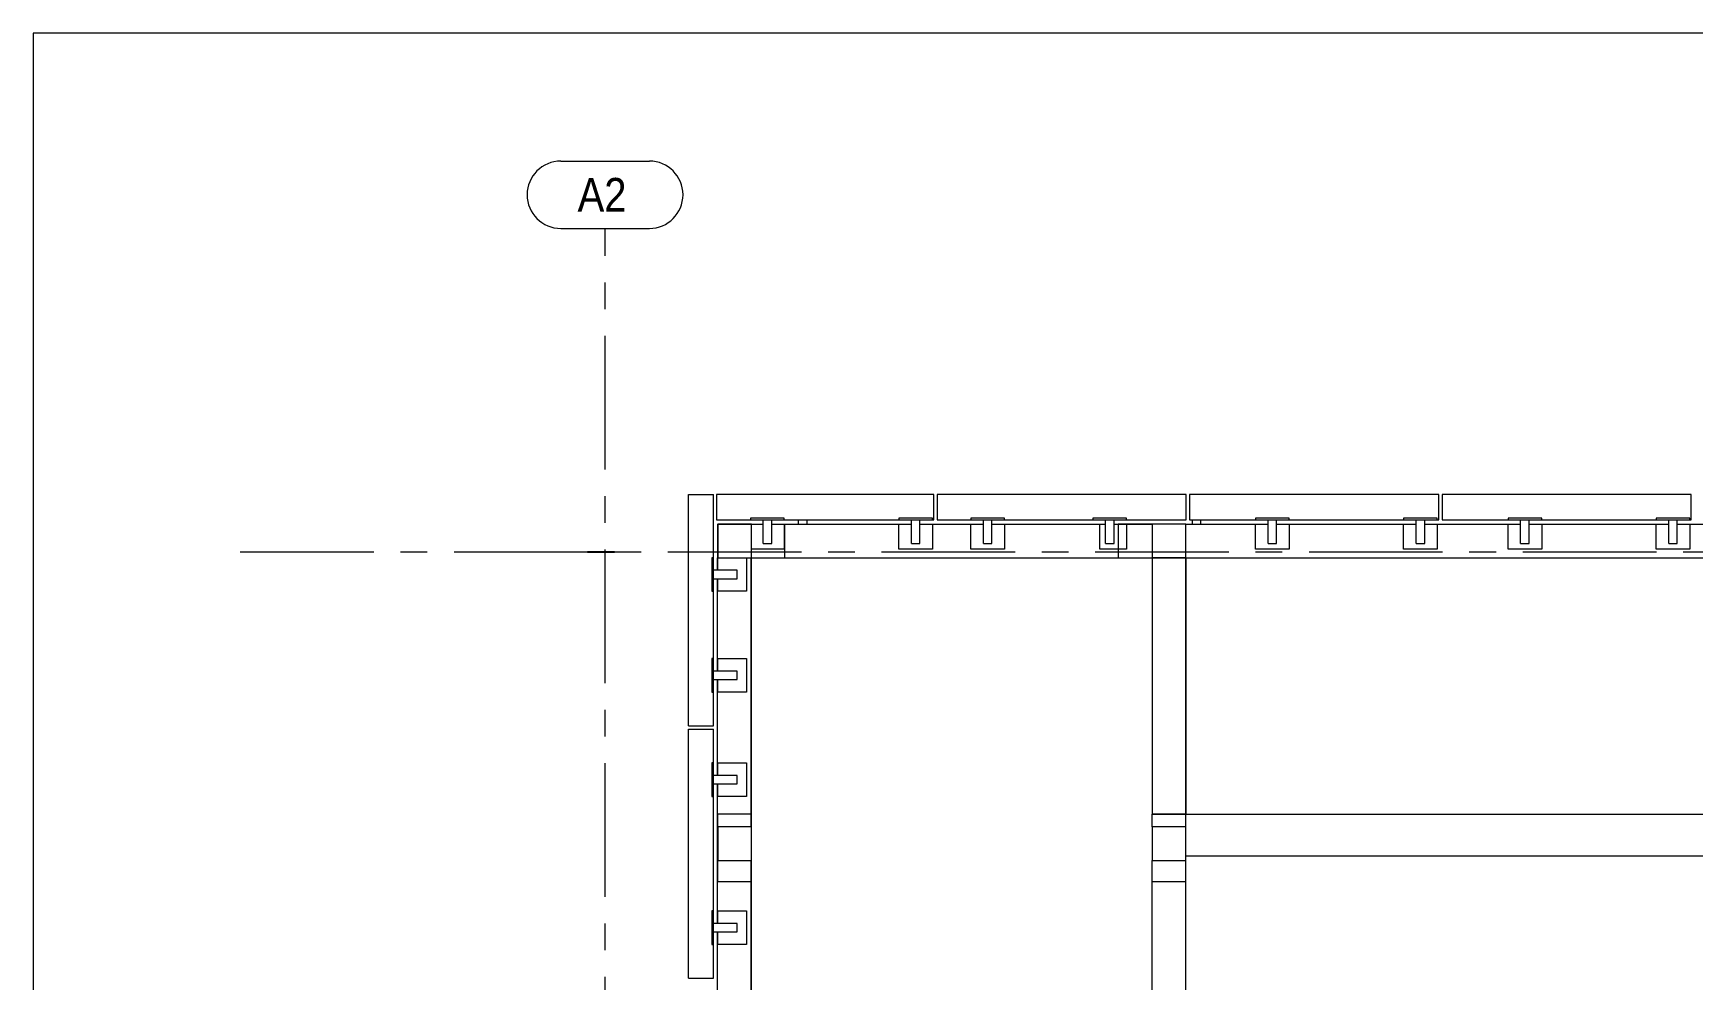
# Model space of a CAD drawing. Header units: millimetres. Extents: x -220592 to 404889, y -217665 to 38245.
# Drawn here: x -1022.7 to -924.1, y -1076.7 to -1020.5 of the extents above; entities that cross this region are included whole.
import ezdxf

# ---------------------------------------------------------------- set-up
doc = ezdxf.new("R2010")
doc.units = ezdxf.units.MM
doc.linetypes.add('XKITLINE00', pattern=[0])
doc.layers.add('000 - 0_HIDE_OBJ_FRAMING_DEF_SUB_1', color=7, linetype='Continuous')
doc.layers.add('DrawingSheet', color=7, linetype='Continuous', lineweight=0)
doc.layers.add('S-GRID', color=7, linetype='Continuous', lineweight=0)
doc.styles.add('ARIAL', font='arial.ttf')

# ---------------------------------------------------------------- blocks, each defined once
blk = doc.blocks.new('*A3767')
at = {"layer": 'DrawingSheet', "color": 7, "linetype": 'XKITLINE00', "lineweight": 0}
for p, q in [((1458.427495, 388.625369), (-211.572505, 388.625369)), ((-211.572505, 388.625369), (-211.572505, -185.374631))]:
    blk.add_line(p, q, dxfattribs=at)
blk = doc.blocks.new('*A13372')
at = {"layer": '000 - 0_HIDE_OBJ_FRAMING_DEF_SUB_1', "color": 7, "linetype": 'XKITLINE00', "lineweight": 0}
for p, q in [((-130.14339, 357.940797), (-130.14339, 359.440797)), ((-130.14339, 359.440797), (-129.39339, 359.440797)), ((-128.89339, 359.440797), (-128.14339, 359.440797)), ((-128.14339, 359.440797), (-128.14339, 357.940797)), ((-128.14339, 357.940797), (-130.14339, 357.940797))]:
    blk.add_line(p, q, dxfattribs=at)
blk = doc.blocks.new('*A13373')
at = {"layer": '000 - 0_HIDE_OBJ_FRAMING_DEF_SUB_1', "color": 7, "linetype": 'XKITLINE00', "lineweight": 0}
for p, q in [((-138.19339, 358.29082), (-138.19339, 359.690805)), ((-137.69339, 358.29082), (-137.69339, 359.690805)), ((-138.19339, 358.29082), (-137.69339, 358.29082))]:
    blk.add_line(p, q, dxfattribs=at)
blk = doc.blocks.new('*A13374')
at = {"layer": '000 - 0_HIDE_OBJ_FRAMING_DEF_SUB_1', "color": 7, "linetype": 'XKITLINE00', "lineweight": 0}
for p, q in [((-129.39339, 358.29082), (-129.39339, 359.690805)), ((-128.89339, 358.29082), (-128.89339, 359.690805)), ((-129.39339, 358.29082), (-128.89339, 358.29082))]:
    blk.add_line(p, q, dxfattribs=at)
blk = doc.blocks.new('*A13375')
at = {"layer": '000 - 0_HIDE_OBJ_FRAMING_DEF_SUB_1', "color": 7, "linetype": 'XKITLINE00', "lineweight": 0}
for p, q in [((-123.19339, 358.29082), (-123.19339, 359.690805)), ((-122.69339, 358.29082), (-122.69339, 359.690805)), ((-123.19339, 358.29082), (-122.69339, 358.29082))]:
    blk.add_line(p, q, dxfattribs=at)
blk = doc.blocks.new('*A13376')
at = {"layer": '000 - 0_HIDE_OBJ_FRAMING_DEF_SUB_1', "color": 7, "linetype": 'XKITLINE00', "lineweight": 0}
for p, q in [((-123.94339, 357.940797), (-123.94339, 359.440797)), ((-123.94339, 359.440797), (-123.19339, 359.440797)), ((-122.69339, 359.440797), (-121.94339, 359.440797)), ((-121.94339, 359.440797), (-121.94339, 357.940797)), ((-121.94339, 357.940797), (-123.94339, 357.940797))]:
    blk.add_line(p, q, dxfattribs=at)
blk = doc.blocks.new('*A13377')
at = {"layer": '000 - 0_HIDE_OBJ_FRAMING_DEF_SUB_1', "color": 7, "linetype": 'XKITLINE00', "lineweight": 0}
for p, q in [((-114.39339, 358.29082), (-114.39339, 359.690805)), ((-113.89339, 358.29082), (-113.89339, 359.690805)), ((-114.39339, 358.29082), (-113.89339, 358.29082))]:
    blk.add_line(p, q, dxfattribs=at)
blk = doc.blocks.new('*A13378')
at = {"layer": '000 - 0_HIDE_OBJ_FRAMING_DEF_SUB_1', "color": 7, "linetype": 'XKITLINE00', "lineweight": 0}
for p, q in [((-115.14339, 357.940797), (-115.14339, 359.440797)), ((-115.14339, 359.440797), (-114.39339, 359.440797)), ((-113.89339, 359.440797), (-113.14339, 359.440797)), ((-113.14339, 359.440797), (-113.14339, 357.940797)), ((-113.14339, 357.940797), (-115.14339, 357.940797))]:
    blk.add_line(p, q, dxfattribs=at)
blk = doc.blocks.new('*A13381')
at = {"layer": '000 - 0_HIDE_OBJ_FRAMING_DEF_SUB_1', "color": 7, "linetype": 'XKITLINE00', "lineweight": 0}
for p, q in [((-136.94339, 359.79082), (-138.94339, 359.79082)), ((-138.94339, 359.79082), (-138.94339, 359.69082)), ((-138.94339, 359.69082), (-136.94339, 359.69082)), ((-136.94339, 359.69082), (-136.94339, 359.79082))]:
    blk.add_line(p, q, dxfattribs=at)
blk = doc.blocks.new('*A13382')
at = {"layer": '000 - 0_HIDE_OBJ_FRAMING_DEF_SUB_1', "color": 7, "linetype": 'XKITLINE00', "lineweight": 0}
for p, q in [((-128.14339, 359.79082), (-130.14339, 359.79082)), ((-130.14339, 359.79082), (-130.14339, 359.69082)), ((-130.14339, 359.69082), (-128.14339, 359.69082)), ((-128.14339, 359.69082), (-128.14339, 359.79082))]:
    blk.add_line(p, q, dxfattribs=at)
blk = doc.blocks.new('*A13383')
at = {"layer": '000 - 0_HIDE_OBJ_FRAMING_DEF_SUB_1', "color": 7, "linetype": 'XKITLINE00', "lineweight": 0}
for p, q in [((-121.94339, 359.79082), (-123.94339, 359.79082)), ((-123.94339, 359.79082), (-123.94339, 359.69082)), ((-123.94339, 359.69082), (-121.94339, 359.69082)), ((-121.94339, 359.69082), (-121.94339, 359.79082))]:
    blk.add_line(p, q, dxfattribs=at)
blk = doc.blocks.new('*A13384')
at = {"layer": '000 - 0_HIDE_OBJ_FRAMING_DEF_SUB_1', "color": 7, "linetype": 'XKITLINE00', "lineweight": 0}
for p, q in [((-113.14339, 359.79082), (-115.14339, 359.79082)), ((-115.14339, 359.79082), (-115.14339, 359.69082)), ((-115.14339, 359.69082), (-113.14339, 359.69082)), ((-113.14339, 359.69082), (-113.14339, 359.79082))]:
    blk.add_line(p, q, dxfattribs=at)
blk = doc.blocks.new('*A13415')
at = {"layer": '000 - 0_HIDE_OBJ_FRAMING_DEF_SUB_1', "color": 7, "linetype": 'XKITLINE00', "lineweight": 0}
for p, q in [((-168.893349, 341.438491), (-170.893349, 341.438491)), ((-170.893349, 341.438491), (-170.893349, 339.438491)), ((-168.893349, 339.438491), (-168.893349, 341.438491)), ((-170.893349, 339.438491), (-168.893349, 339.438491))]:
    blk.add_line(p, q, dxfattribs=at)
blk = doc.blocks.new('*A13416')
at = {"layer": '000 - 0_HIDE_OBJ_FRAMING_DEF_SUB_1', "color": 7, "linetype": 'XKITLINE00', "lineweight": 0}
for p, q in [((-168.893349, 359.438491), (-170.893349, 359.438491)), ((-170.893349, 359.438491), (-170.893349, 357.438491)), ((-168.893349, 357.438491), (-168.893349, 359.438491)), ((-170.893349, 357.438491), (-168.893349, 357.438491))]:
    blk.add_line(p, q, dxfattribs=at)
blk = doc.blocks.new('*A13417')
at = {"layer": '000 - 0_HIDE_OBJ_FRAMING_DEF_SUB_1', "color": 7, "linetype": 'XKITLINE00', "lineweight": 0}
for p, q in [((-143.093349, 359.440805), (-145.093349, 359.440805)), ((-145.093349, 359.440805), (-145.093349, 357.440805)), ((-143.093349, 357.440805), (-143.093349, 359.440805)), ((-145.093349, 357.440805), (-143.093349, 357.440805))]:
    blk.add_line(p, q, dxfattribs=at)
blk = doc.blocks.new('*A13418')
at = {"layer": '000 - 0_HIDE_OBJ_FRAMING_DEF_SUB_1', "color": 7, "linetype": 'XKITLINE00', "lineweight": 0}
for p, q in [((-166.903349, 359.440805), (-159.39339, 359.440805)), ((-166.903349, 357.440805), (-166.903349, 359.440805)), ((-158.89339, 359.440805), (-155.11339, 359.440805)), ((-154.61339, 359.440805), (-147.85339, 359.440805)), ((-147.35339, 359.440805), (-145.093349, 359.440805)), ((-143.093349, 359.440805), (-138.19339, 359.440805)), ((-137.69339, 359.440805), (-129.39339, 359.440805)), ((-128.89339, 359.440805), (-123.19339, 359.440805)), ((-122.69339, 359.440805), (-114.39339, 359.440805)), ((-113.89339, 359.440805), (-108.19339, 359.440805)), ((-107.69339, 359.440805), (-99.39339, 359.440805)), ((-98.89339, 359.440805), (-95.11339, 359.440805)), ((-94.61339, 359.440805), (-88.39339, 359.440805)), ((-87.89339, 359.440805), (-87.063349, 359.440805)), ((-166.903349, 357.440805), (-145.093349, 357.440805)), ((-143.093349, 357.440805), (-87.063349, 357.440805))]:
    blk.add_line(p, q, dxfattribs=at)
blk = doc.blocks.new('*A13421')
at = {"layer": '000 - 0_HIDE_OBJ_FRAMING_DEF_SUB_1', "color": 7, "linetype": 'XKITLINE00', "lineweight": 0}
for p, q in [((-113.06339, 361.190805), (-127.86339, 361.190805)), ((-127.86339, 361.190805), (-127.86339, 359.690805)), ((-113.06339, 359.690805), (-113.06339, 361.190805)), ((-127.86339, 359.690805), (-123.94339, 359.690805)), ((-121.94339, 359.690805), (-115.14339, 359.690805)), ((-113.14339, 359.690805), (-113.06339, 359.690805))]:
    blk.add_line(p, q, dxfattribs=at)
blk = doc.blocks.new('*A13422')
at = {"layer": '000 - 0_HIDE_OBJ_FRAMING_DEF_SUB_1', "color": 7, "linetype": 'XKITLINE00', "lineweight": 0}
for p, q in [((-128.06339, 361.190805), (-142.86339, 361.190805)), ((-142.86339, 361.190805), (-142.86339, 359.690805)), ((-128.06339, 359.690805), (-128.06339, 361.190805)), ((-142.86339, 359.690805), (-138.94339, 359.690805)), ((-136.94339, 359.690805), (-130.14339, 359.690805)), ((-128.14339, 359.690805), (-128.06339, 359.690805))]:
    blk.add_line(p, q, dxfattribs=at)
blk = doc.blocks.new('*A13424')
at = {"layer": '000 - 0_HIDE_OBJ_FRAMING_DEF_SUB_1', "color": 7, "linetype": 'XKITLINE00', "lineweight": 0}
for p, q in [((-145.092849, 341.440805), (-145.092849, 342.190862)), ((-143.092849, 342.190862), (-145.092849, 342.190862)), ((-143.092849, 338.190862), (-143.092849, 342.190862)), ((-145.092849, 338.190862), (-145.092849, 339.440805)), ((-145.092849, 338.190862), (-143.092849, 338.190862))]:
    blk.add_line(p, q, dxfattribs=at)
blk = doc.blocks.new('*A13425')
at = {"layer": '000 - 0_HIDE_OBJ_FRAMING_DEF_SUB_1', "color": 7, "linetype": 'XKITLINE00', "lineweight": 0}
for p, q in [((-143.093155, 342.188392), (-87.063349, 342.188392)), ((-143.093155, 339.688392), (-143.093155, 342.188392)), ((-85.563349, 339.688392), (-143.093155, 339.688392)), ((-85.563349, 339.688392), (-85.563349, 340.190805))]:
    blk.add_line(p, q, dxfattribs=at)
blk = doc.blocks.new('*A13426')
at = {"layer": '000 - 0_HIDE_OBJ_FRAMING_DEF_SUB_1', "color": 7, "linetype": 'XKITLINE00', "lineweight": 0}
for p, q in [((-170.903349, 357.434288), (-168.903349, 357.434288)), ((-170.903349, 356.690764), (-170.903349, 357.434288)), ((-168.903349, 341.438491), (-168.903349, 357.434288)), ((-170.903349, 350.690764), (-170.903349, 356.190764)), ((-170.903349, 344.490764), (-170.903349, 350.190764)), ((-170.903349, 335.690764), (-170.903349, 343.990764)), ((-168.903349, 310.690805), (-168.903349, 339.438491)), ((-170.903349, 329.490764), (-170.903349, 335.190764)), ((-170.903349, 320.690764), (-170.903349, 328.990764)), ((-170.903349, 314.490764), (-170.903349, 320.190764)), ((-170.903349, 310.690805), (-170.903349, 313.990764)), ((-170.903349, 310.690805), (-168.903349, 310.690805))]:
    blk.add_line(p, q, dxfattribs=at)
blk = doc.blocks.new('*A13427')
at = {"layer": '000 - 0_HIDE_OBJ_FRAMING_DEF_SUB_1', "color": 7, "linetype": 'XKITLINE00', "lineweight": 0}
for p, q in [((-143.093349, 341.440805), (-145.093349, 341.440805)), ((-145.093349, 341.440805), (-145.093349, 339.440805)), ((-143.093349, 339.440805), (-143.093349, 341.440805)), ((-145.093349, 339.440805), (-143.093349, 339.440805))]:
    blk.add_line(p, q, dxfattribs=at)
blk = doc.blocks.new('*A13434')
at = {"layer": '000 - 0_HIDE_OBJ_FRAMING_DEF_SUB_1', "color": 7, "linetype": 'XKITLINE00', "lineweight": 0}
for p, q in [((-169.743364, 344.490764), (-171.143349, 344.490764)), ((-169.743364, 343.990764), (-169.743364, 344.490764)), ((-171.143349, 343.990764), (-169.743364, 343.990764))]:
    blk.add_line(p, q, dxfattribs=at)
blk = doc.blocks.new('*A13435')
at = {"layer": '000 - 0_HIDE_OBJ_FRAMING_DEF_SUB_1', "color": 7, "linetype": 'XKITLINE00', "lineweight": 0}
for p, q in [((-169.743364, 335.690764), (-171.143349, 335.690764)), ((-169.743364, 335.190764), (-169.743364, 335.690764)), ((-171.143349, 335.190764), (-169.743364, 335.190764))]:
    blk.add_line(p, q, dxfattribs=at)
blk = doc.blocks.new('*A13436')
at = {"layer": '000 - 0_HIDE_OBJ_FRAMING_DEF_SUB_1', "color": 7, "linetype": 'XKITLINE00', "lineweight": 0}
for p, q in [((-169.743364, 350.690764), (-171.143349, 350.690764)), ((-171.143349, 350.190764), (-169.743364, 350.190764)), ((-169.743364, 350.190764), (-169.743364, 350.690764))]:
    blk.add_line(p, q, dxfattribs=at)
blk = doc.blocks.new('*A13437')
at = {"layer": '000 - 0_HIDE_OBJ_FRAMING_DEF_SUB_1', "color": 7, "linetype": 'XKITLINE00', "lineweight": 0}
for p, q in [((-170.893341, 345.240764), (-169.193341, 345.240764)), ((-170.893341, 344.490764), (-170.893341, 345.240764)), ((-169.193341, 345.240764), (-169.193341, 343.240764)), ((-170.893341, 343.240764), (-170.893341, 343.990764)), ((-169.193341, 343.240764), (-170.893341, 343.240764))]:
    blk.add_line(p, q, dxfattribs=at)
blk = doc.blocks.new('*A13438')
at = {"layer": '000 - 0_HIDE_OBJ_FRAMING_DEF_SUB_1', "color": 7, "linetype": 'XKITLINE00', "lineweight": 0}
for p, q in [((-170.893341, 336.440764), (-169.193341, 336.440764)), ((-170.893341, 335.690764), (-170.893341, 336.440764)), ((-169.193341, 336.440764), (-169.193341, 334.440764)), ((-170.893341, 334.440764), (-170.893341, 335.190764)), ((-169.193341, 334.440764), (-170.893341, 334.440764))]:
    blk.add_line(p, q, dxfattribs=at)
blk = doc.blocks.new('*A13439')
at = {"layer": '000 - 0_HIDE_OBJ_FRAMING_DEF_SUB_1', "color": 7, "linetype": 'XKITLINE00', "lineweight": 0}
for p, q in [((-170.893341, 351.440764), (-169.193341, 351.440764)), ((-170.893341, 350.690764), (-170.893341, 351.440764)), ((-169.193341, 351.440764), (-169.193341, 349.440764)), ((-170.893341, 349.440764), (-170.893341, 350.190764)), ((-169.193341, 349.440764), (-170.893341, 349.440764))]:
    blk.add_line(p, q, dxfattribs=at)
blk = doc.blocks.new('*A13440')
at = {"layer": '000 - 0_HIDE_OBJ_FRAMING_DEF_SUB_1', "color": 7, "linetype": 'XKITLINE00', "lineweight": 0}
for p, q in [((-143.092849, 357.438392), (-145.092849, 357.438392)), ((-145.092849, 357.438392), (-145.092849, 342.188392)), ((-143.092849, 357.438392), (-143.092849, 342.188392)), ((-143.092849, 342.188392), (-145.092849, 342.188392))]:
    blk.add_line(p, q, dxfattribs=at)
blk = doc.blocks.new('*A13444')
at = {"layer": '000 - 0_HIDE_OBJ_FRAMING_DEF_SUB_1', "color": 7, "linetype": 'XKITLINE00', "lineweight": 0}
for p, q in [((-171.243364, 345.240764), (-171.243364, 343.240764)), ((-171.143364, 345.240764), (-171.243364, 345.240764)), ((-171.143364, 343.240764), (-171.143364, 345.240764)), ((-171.243364, 343.240764), (-171.143364, 343.240764))]:
    blk.add_line(p, q, dxfattribs=at)
blk = doc.blocks.new('*A13445')
at = {"layer": '000 - 0_HIDE_OBJ_FRAMING_DEF_SUB_1', "color": 7, "linetype": 'XKITLINE00', "lineweight": 0}
for p, q in [((-171.243364, 336.440764), (-171.243364, 334.440764)), ((-171.143364, 336.440764), (-171.243364, 336.440764)), ((-171.143364, 334.440764), (-171.143364, 336.440764)), ((-171.243364, 334.440764), (-171.143364, 334.440764))]:
    blk.add_line(p, q, dxfattribs=at)
blk = doc.blocks.new('*A13446')
at = {"layer": '000 - 0_HIDE_OBJ_FRAMING_DEF_SUB_1', "color": 7, "linetype": 'XKITLINE00', "lineweight": 0}
for p, q in [((-171.243364, 351.440764), (-171.243364, 349.440764)), ((-171.143364, 351.440764), (-171.243364, 351.440764)), ((-171.143364, 349.440764), (-171.143364, 351.440764)), ((-171.243364, 349.440764), (-171.143364, 349.440764))]:
    blk.add_line(p, q, dxfattribs=at)
blk = doc.blocks.new('*A13447')
at = {"layer": '000 - 0_HIDE_OBJ_FRAMING_DEF_SUB_1', "color": 7, "linetype": 'XKITLINE00', "lineweight": 0}
for p, q in [((-143.06339, 361.190805), (-157.86339, 361.190805)), ((-157.86339, 361.190805), (-157.86339, 359.690805)), ((-143.06339, 359.690805), (-143.06339, 361.190805)), ((-157.86339, 359.690805), (-155.86339, 359.690805)), ((-153.86339, 359.690805), (-148.60339, 359.690805)), ((-146.60339, 359.690805), (-143.06339, 359.690805))]:
    blk.add_line(p, q, dxfattribs=at)
blk = doc.blocks.new('*A13448')
at = {"layer": '000 - 0_HIDE_OBJ_FRAMING_DEF_SUB_1', "color": 7, "linetype": 'XKITLINE00', "lineweight": 0}
for p, q in [((-158.063349, 361.190805), (-170.96339, 361.190805)), ((-170.96339, 361.190805), (-170.96339, 359.690805)), ((-158.063349, 359.690805), (-158.063349, 361.190805)), ((-170.96339, 359.690805), (-168.94339, 359.690805)), ((-166.94339, 359.690805), (-160.14339, 359.690805)), ((-158.14339, 359.690805), (-158.063349, 359.690805))]:
    blk.add_line(p, q, dxfattribs=at)
blk = doc.blocks.new('*A13449')
at = {"layer": '000 - 0_HIDE_OBJ_FRAMING_DEF_SUB_1', "color": 7, "linetype": 'XKITLINE00', "lineweight": 0}
for p, q in [((-170.893341, 356.690764), (-170.893341, 357.438491)), ((-169.193341, 357.438491), (-169.193341, 355.440764)), ((-170.893341, 355.440764), (-170.893341, 356.190764)), ((-169.193341, 355.440764), (-170.893341, 355.440764))]:
    blk.add_line(p, q, dxfattribs=at)
blk = doc.blocks.new('*A13450')
at = {"layer": '000 - 0_HIDE_OBJ_FRAMING_DEF_SUB_1', "color": 7, "linetype": 'XKITLINE00', "lineweight": 0}
for p, q in [((-169.743364, 356.690764), (-171.143349, 356.690764)), ((-171.143349, 356.190764), (-169.743364, 356.190764)), ((-169.743364, 356.190764), (-169.743364, 356.690764))]:
    blk.add_line(p, q, dxfattribs=at)
blk = doc.blocks.new('*A13451')
at = {"layer": '000 - 0_HIDE_OBJ_FRAMING_DEF_SUB_1', "color": 7, "linetype": 'XKITLINE00', "lineweight": 0}
blk.add_line((-170.903349, 357.434288), (-170.903349, 357.440764), dxfattribs=at)
blk = doc.blocks.new('*A13452')
at = {"layer": '000 - 0_HIDE_OBJ_FRAMING_DEF_SUB_1', "color": 7, "linetype": 'XKITLINE00', "lineweight": 0}
for p, q in [((-159.39339, 358.29082), (-159.39339, 359.690805)), ((-158.89339, 358.29082), (-158.89339, 359.690805)), ((-159.39339, 358.29082), (-158.89339, 358.29082))]:
    blk.add_line(p, q, dxfattribs=at)
blk = doc.blocks.new('*A13453')
at = {"layer": '000 - 0_HIDE_OBJ_FRAMING_DEF_SUB_1', "color": 7, "linetype": 'XKITLINE00', "lineweight": 0}
for p, q in [((-168.19339, 358.29082), (-168.19339, 359.690805)), ((-167.69339, 358.29082), (-167.69339, 359.690805)), ((-168.19339, 358.29082), (-167.69339, 358.29082))]:
    blk.add_line(p, q, dxfattribs=at)
blk = doc.blocks.new('*A13454')
at = {"layer": '000 - 0_HIDE_OBJ_FRAMING_DEF_SUB_1', "color": 7, "linetype": 'XKITLINE00', "lineweight": 0}
for p, q in [((-166.09339, 359.440805), (-166.09339, 359.69082)), ((-165.59339, 359.440805), (-165.59339, 359.69082))]:
    blk.add_line(p, q, dxfattribs=at)
blk = doc.blocks.new('*A13455')
at = {"layer": '000 - 0_HIDE_OBJ_FRAMING_DEF_SUB_1', "color": 7, "linetype": 'XKITLINE00', "lineweight": 0}
for p, q in [((-160.14339, 357.940797), (-160.14339, 359.440797)), ((-160.14339, 359.440797), (-159.39339, 359.440797)), ((-158.89339, 359.440797), (-158.14339, 359.440797)), ((-158.14339, 359.440797), (-158.14339, 357.940797)), ((-158.14339, 357.940797), (-160.14339, 357.940797))]:
    blk.add_line(p, q, dxfattribs=at)
blk = doc.blocks.new('*A13456')
at = {"layer": '000 - 0_HIDE_OBJ_FRAMING_DEF_SUB_1', "color": 7, "linetype": 'XKITLINE00', "lineweight": 0}
for p, q in [((-168.94339, 359.438491), (-168.94339, 359.440797)), ((-168.94339, 359.440797), (-168.19339, 359.440797)), ((-167.69339, 359.440797), (-166.94339, 359.440797)), ((-166.94339, 359.440797), (-166.94339, 357.940797)), ((-166.94339, 357.940797), (-168.893349, 357.940797))]:
    blk.add_line(p, q, dxfattribs=at)
blk = doc.blocks.new('*A13457')
at = {"layer": '000 - 0_HIDE_OBJ_FRAMING_DEF_SUB_1', "color": 7, "linetype": 'XKITLINE00', "lineweight": 0}
for p, q in [((-155.86339, 357.940797), (-155.86339, 359.440797)), ((-155.86339, 359.440797), (-155.11339, 359.440797)), ((-154.61339, 359.440797), (-153.86339, 359.440797)), ((-153.86339, 359.440797), (-153.86339, 357.940797)), ((-153.86339, 357.940797), (-155.86339, 357.940797))]:
    blk.add_line(p, q, dxfattribs=at)
blk = doc.blocks.new('*A13458')
at = {"layer": '000 - 0_HIDE_OBJ_FRAMING_DEF_SUB_1', "color": 7, "linetype": 'XKITLINE00', "lineweight": 0}
for p, q in [((-147.85339, 358.29082), (-147.85339, 359.690805)), ((-147.35339, 358.29082), (-147.35339, 359.690805)), ((-147.85339, 358.29082), (-147.35339, 358.29082))]:
    blk.add_line(p, q, dxfattribs=at)
blk = doc.blocks.new('*A13459')
at = {"layer": '000 - 0_HIDE_OBJ_FRAMING_DEF_SUB_1', "color": 7, "linetype": 'XKITLINE00', "lineweight": 0}
for p, q in [((-155.11339, 358.29082), (-155.11339, 359.690805)), ((-154.61339, 358.29082), (-154.61339, 359.690805)), ((-155.11339, 358.29082), (-154.61339, 358.29082))]:
    blk.add_line(p, q, dxfattribs=at)
blk = doc.blocks.new('*A13460')
at = {"layer": '000 - 0_HIDE_OBJ_FRAMING_DEF_SUB_1', "color": 7, "linetype": 'XKITLINE00', "lineweight": 0}
for p, q in [((-148.20339, 357.940797), (-148.20339, 359.440797)), ((-148.20339, 359.440797), (-147.85339, 359.440797)), ((-147.35339, 359.440797), (-146.60339, 359.440797)), ((-146.60339, 359.440797), (-146.60339, 357.940797)), ((-146.60339, 357.940797), (-148.20339, 357.940797))]:
    blk.add_line(p, q, dxfattribs=at)
blk = doc.blocks.new('*A13461')
at = {"layer": '000 - 0_HIDE_OBJ_FRAMING_DEF_SUB_1', "color": 7, "linetype": 'XKITLINE00', "lineweight": 0}
for p, q in [((-142.69339, 359.440805), (-142.69339, 359.69082)), ((-142.19339, 359.440805), (-142.19339, 359.69082))]:
    blk.add_line(p, q, dxfattribs=at)
blk = doc.blocks.new('*A13462')
at = {"layer": '000 - 0_HIDE_OBJ_FRAMING_DEF_SUB_1', "color": 7, "linetype": 'XKITLINE00', "lineweight": 0}
for p, q in [((-171.243364, 357.440764), (-171.243364, 355.440764)), ((-171.143364, 357.440764), (-171.243364, 357.440764)), ((-171.143364, 355.440764), (-171.143364, 357.440764)), ((-171.243364, 355.440764), (-171.143364, 355.440764))]:
    blk.add_line(p, q, dxfattribs=at)
blk = doc.blocks.new('*A13463')
at = {"layer": '000 - 0_HIDE_OBJ_FRAMING_DEF_SUB_1', "color": 7, "linetype": 'XKITLINE00', "lineweight": 0}
for p, q in [((-158.14339, 359.79082), (-160.14339, 359.79082)), ((-160.14339, 359.79082), (-160.14339, 359.69082)), ((-160.14339, 359.69082), (-158.14339, 359.69082)), ((-158.14339, 359.69082), (-158.14339, 359.79082))]:
    blk.add_line(p, q, dxfattribs=at)
blk = doc.blocks.new('*A13464')
at = {"layer": '000 - 0_HIDE_OBJ_FRAMING_DEF_SUB_1', "color": 7, "linetype": 'XKITLINE00', "lineweight": 0}
for p, q in [((-166.94339, 359.79082), (-168.94339, 359.79082)), ((-168.94339, 359.79082), (-168.94339, 359.69082)), ((-168.94339, 359.69082), (-166.94339, 359.69082)), ((-166.94339, 359.69082), (-166.94339, 359.79082))]:
    blk.add_line(p, q, dxfattribs=at)
blk = doc.blocks.new('*A13465')
at = {"layer": '000 - 0_HIDE_OBJ_FRAMING_DEF_SUB_1', "color": 7, "linetype": 'XKITLINE00', "lineweight": 0}
for p, q in [((-153.86339, 359.79082), (-155.86339, 359.79082)), ((-155.86339, 359.79082), (-155.86339, 359.69082)), ((-155.86339, 359.69082), (-153.86339, 359.69082)), ((-153.86339, 359.69082), (-153.86339, 359.79082))]:
    blk.add_line(p, q, dxfattribs=at)
blk = doc.blocks.new('*A13466')
at = {"layer": '000 - 0_HIDE_OBJ_FRAMING_DEF_SUB_1', "color": 7, "linetype": 'XKITLINE00', "lineweight": 0}
for p, q in [((-146.60339, 359.79082), (-148.60339, 359.79082)), ((-148.60339, 359.79082), (-148.60339, 359.69082)), ((-148.60339, 359.69082), (-146.60339, 359.69082)), ((-146.60339, 359.69082), (-146.60339, 359.79082))]:
    blk.add_line(p, q, dxfattribs=at)
blk = doc.blocks.new('*A13467')
at = {"layer": '000 - 0_HIDE_OBJ_FRAMING_DEF_SUB_1', "color": 7, "linetype": 'XKITLINE00', "lineweight": 0}
for p, q in [((-138.94339, 357.940797), (-138.94339, 359.440797)), ((-138.94339, 359.440797), (-138.19339, 359.440797)), ((-137.69339, 359.440797), (-136.94339, 359.440797)), ((-136.94339, 359.440797), (-136.94339, 357.940797)), ((-136.94339, 357.940797), (-138.94339, 357.940797))]:
    blk.add_line(p, q, dxfattribs=at)
blk = doc.blocks.new('*A13469')
at = {"layer": 'S-GRID', "color": 7, "linetype": 'XKITLINE00', "lineweight": 0}
for p, q in [((-177.593349, 375.383905), (-177.593349, 377.017205)), ((-177.593349, 372.208905), (-177.593349, 373.796405)), ((-177.593349, 362.683905), (-177.593349, 370.621405)), ((-177.593349, 359.508905), (-177.593349, 361.096405)), ((-177.593349, 349.983905), (-177.593349, 357.921405)), ((-177.593349, 346.808905), (-177.593349, 348.396405)), ((-177.593349, 337.283905), (-177.593349, 345.221405)), ((-177.593349, 334.108905), (-177.593349, 335.696405)), ((-177.593349, 324.583905), (-177.593349, 332.521405))]:
    blk.add_line(p, q, dxfattribs=at)
at = {"layer": 'S-GRID', "color": 7, "style": 'ARIAL', "width": 0.85}
blk.add_text('A2', height=2, dxfattribs=at).set_placement((-179.224697, 378.017205))
blk = doc.blocks.new('*A13471')
at = {"layer": '000 - 0_HIDE_OBJ_FRAMING_DEF_SUB_1', "color": 7, "linetype": 'XKITLINE00', "lineweight": 0}
for p, q in [((-143.093124, 253.338401), (-143.092854, 357.438392)), ((-143.092854, 357.438392), (-83.063049, 357.438392))]:
    blk.add_line(p, q, dxfattribs=at)
blk = doc.blocks.new('*A13522')
at = {"layer": '000 - 0_HIDE_OBJ_FRAMING_DEF_SUB_1', "color": 7, "linetype": 'XKITLINE00', "lineweight": 0}
for p, q in [((-172.643349, 347.440764), (-172.643349, 361.190805)), ((-172.643349, 361.190805), (-171.143349, 361.190805)), ((-171.143349, 357.440764), (-171.143349, 361.190805)), ((-171.143349, 351.440764), (-171.143349, 355.440764)), ((-171.143349, 347.440764), (-171.143349, 349.440764)), ((-172.643349, 347.440764), (-171.143349, 347.440764))]:
    blk.add_line(p, q, dxfattribs=at)
blk = doc.blocks.new('*A13523')
at = {"layer": '000 - 0_HIDE_OBJ_FRAMING_DEF_SUB_1', "color": 7, "linetype": 'XKITLINE00', "lineweight": 0}
for p, q in [((-172.643349, 332.440764), (-172.643349, 347.240764)), ((-172.643349, 347.240764), (-171.143349, 347.240764)), ((-171.143349, 345.240764), (-171.143349, 347.240764)), ((-171.143349, 336.440764), (-171.143349, 343.240764)), ((-171.143349, 332.440764), (-171.143349, 334.440764)), ((-172.643349, 332.440764), (-171.143349, 332.440764))]:
    blk.add_line(p, q, dxfattribs=at)
blk = doc.blocks.new('*A13525')
at = {"layer": '000 - 0_HIDE_OBJ_FRAMING_DEF_SUB_1', "color": 7, "linetype": 'XKITLINE00', "lineweight": 0}
for p, q in [((-170.893189, 341.438491), (-170.893189, 342.190862)), ((-168.893189, 342.190862), (-170.893189, 342.190862)), ((-168.893189, 338.190862), (-168.893189, 342.190862)), ((-170.893189, 338.190862), (-170.893189, 339.438491)), ((-170.893189, 338.190862), (-168.893189, 338.190862))]:
    blk.add_line(p, q, dxfattribs=at)
blk = doc.blocks.new('*A13526')
at = {"layer": '000 - 0_HIDE_OBJ_FRAMING_DEF_SUB_1', "color": 7, "linetype": 'XKITLINE00', "lineweight": 0}
for p, q in [((-170.903349, 359.440805), (-168.19339, 359.440805)), ((-170.903349, 359.440805), (-170.903349, 357.440805)), ((-167.69339, 359.440805), (-166.903349, 359.440805)), ((-166.903349, 357.440805), (-166.903349, 359.440805)), ((-170.903349, 357.440805), (-170.893349, 357.440805)), ((-168.893349, 357.440805), (-166.903349, 357.440805))]:
    blk.add_line(p, q, dxfattribs=at)
blk = doc.blocks.new('*A13527')
at = {"layer": '000 - 0_HIDE_OBJ_FRAMING_DEF_SUB_1', "color": 7, "linetype": 'XKITLINE00', "lineweight": 0}
for p, q in [((-145.093349, 359.440805), (-147.103349, 359.440805)), ((-147.103349, 359.440805), (-147.103349, 357.440805)), ((-147.103349, 357.440805), (-145.093349, 357.440805))]:
    blk.add_line(p, q, dxfattribs=at)
blk = doc.blocks.new('*A14621')
at = {"layer": 'S-GRID', "color": 7, "linetype": 'XKITLINE00', "lineweight": 0}
for p, q in [((-199.267349, 357.790805), (-191.329849, 357.790805)), ((-189.742349, 357.790805), (-188.154849, 357.790805)), ((-186.567349, 357.790805), (-178.629849, 357.790805)), ((-177.042349, 357.790805), (-175.454849, 357.790805)), ((-173.867349, 357.790805), (-165.929849, 357.790805)), ((-164.342349, 357.790805), (-162.754849, 357.790805)), ((-161.167349, 357.790805), (-153.229849, 357.790805)), ((-151.642349, 357.790805), (-150.054849, 357.790805)), ((-148.467349, 357.790805), (-140.529849, 357.790805)), ((-138.942349, 357.790805), (-137.354849, 357.790805)), ((-135.767349, 357.790805), (-127.829849, 357.790805)), ((-126.242349, 357.790805), (-124.654849, 357.790805)), ((-123.067349, 357.790805), (-115.129849, 357.790805)), ((-113.542349, 357.790805), (-111.954849, 357.790805))]:
    blk.add_line(p, q, dxfattribs=at)
blk = doc.blocks.new('*A14625')
at = {"layer": '000 - 0_HIDE_OBJ_FRAMING_DEF_SUB_1', "color": 7, "linetype": 'XKITLINE00', "lineweight": 0}
for p, q in [((-168.893189, 342.190862), (-168.893189, 357.440805)), ((-168.893189, 270.238464), (-168.893189, 338.190862))]:
    blk.add_line(p, q, dxfattribs=at)
blk = doc.blocks.new('*A14628')
at = {"layer": '000 - 0_HIDE_OBJ_FRAMING_DEF_SUB_1', "color": 7, "linetype": 'XKITLINE00', "lineweight": 0}
for p, q in [((-145.092849, 342.188392), (-143.092849, 342.188392)), ((-145.092849, 341.440805), (-145.092849, 342.188392)), ((-143.092849, 253.338401), (-143.092849, 342.188392)), ((-145.092849, 309.690805), (-145.092849, 339.440805)), ((-145.092849, 277.190805), (-145.092849, 307.690805)), ((-145.092849, 246.688505), (-145.092849, 275.190805)), ((-143.092849, 246.688505), (-143.092849, 251.338401)), ((-145.092849, 246.688505), (-143.092849, 246.688505))]:
    blk.add_line(p, q, dxfattribs=at)
blk = doc.blocks.new('*A14860')
at = {"layer": 'S-GRID', "color": 7, "linetype": 'XKITLINE00', "lineweight": 0}
for p, q in [((-180.224697, 381.017205), (-174.962001, 381.017205)), ((-180.224697, 377.017205), (-174.962001, 377.017205))]:
    blk.add_line(p, q, dxfattribs=at)
for centre, start, end in [((-180.224697, 379.017205), 90, 270), ((-174.962001, 379.017205), 270, 90)]:
    blk.add_arc(centre, 2, start, end, dxfattribs=at)

msp = doc.modelspace()

# ---------------------------------------------------------------- linework, layer by layer
at = {"layer": 'Defpoints', "color": 7}
msp.add_line((-989.7388, -1051.2892), (-988.1513, -1051.2892), dxfattribs=at)

# ---------------------------------------------------------------- block references
at = {"color": 7, "lineweight": 0}
for name in ['*A3767', '*A14860', '*A13469', '*A13522', '*A13448', '*A13447', '*A13422', '*A13421', '*A13526', '*A13416', '*A13464', '*A13456', '*A13453', '*A13418', '*A13454', '*A13463', '*A13455', '*A13452', '*A13465', '*A13457', '*A13459', '*A13466', '*A13460', '*A13458', '*A13527', '*A13417', '*A13461', '*A13381', '*A13467', '*A13373', '*A13382', '*A13372', '*A13374', '*A13383', '*A13376', '*A13375', '*A13384', '*A13378', '*A13377', '*A14621', '*A13462', '*A13451', '*A13426', '*A13449', '*A14625', '*A13471', '*A13440', '*A13450', '*A13446', '*A13439', '*A13436', '*A13523', '*A13444', '*A13437', '*A13434', '*A13525', '*A13424', '*A14628', '*A13425', '*A13415', '*A13427', '*A13445', '*A13438', '*A13435']:
    msp.add_blockref(name, (-811.109, -1409.08), dxfattribs=at)

doc.saveas('drawing.dxf')
